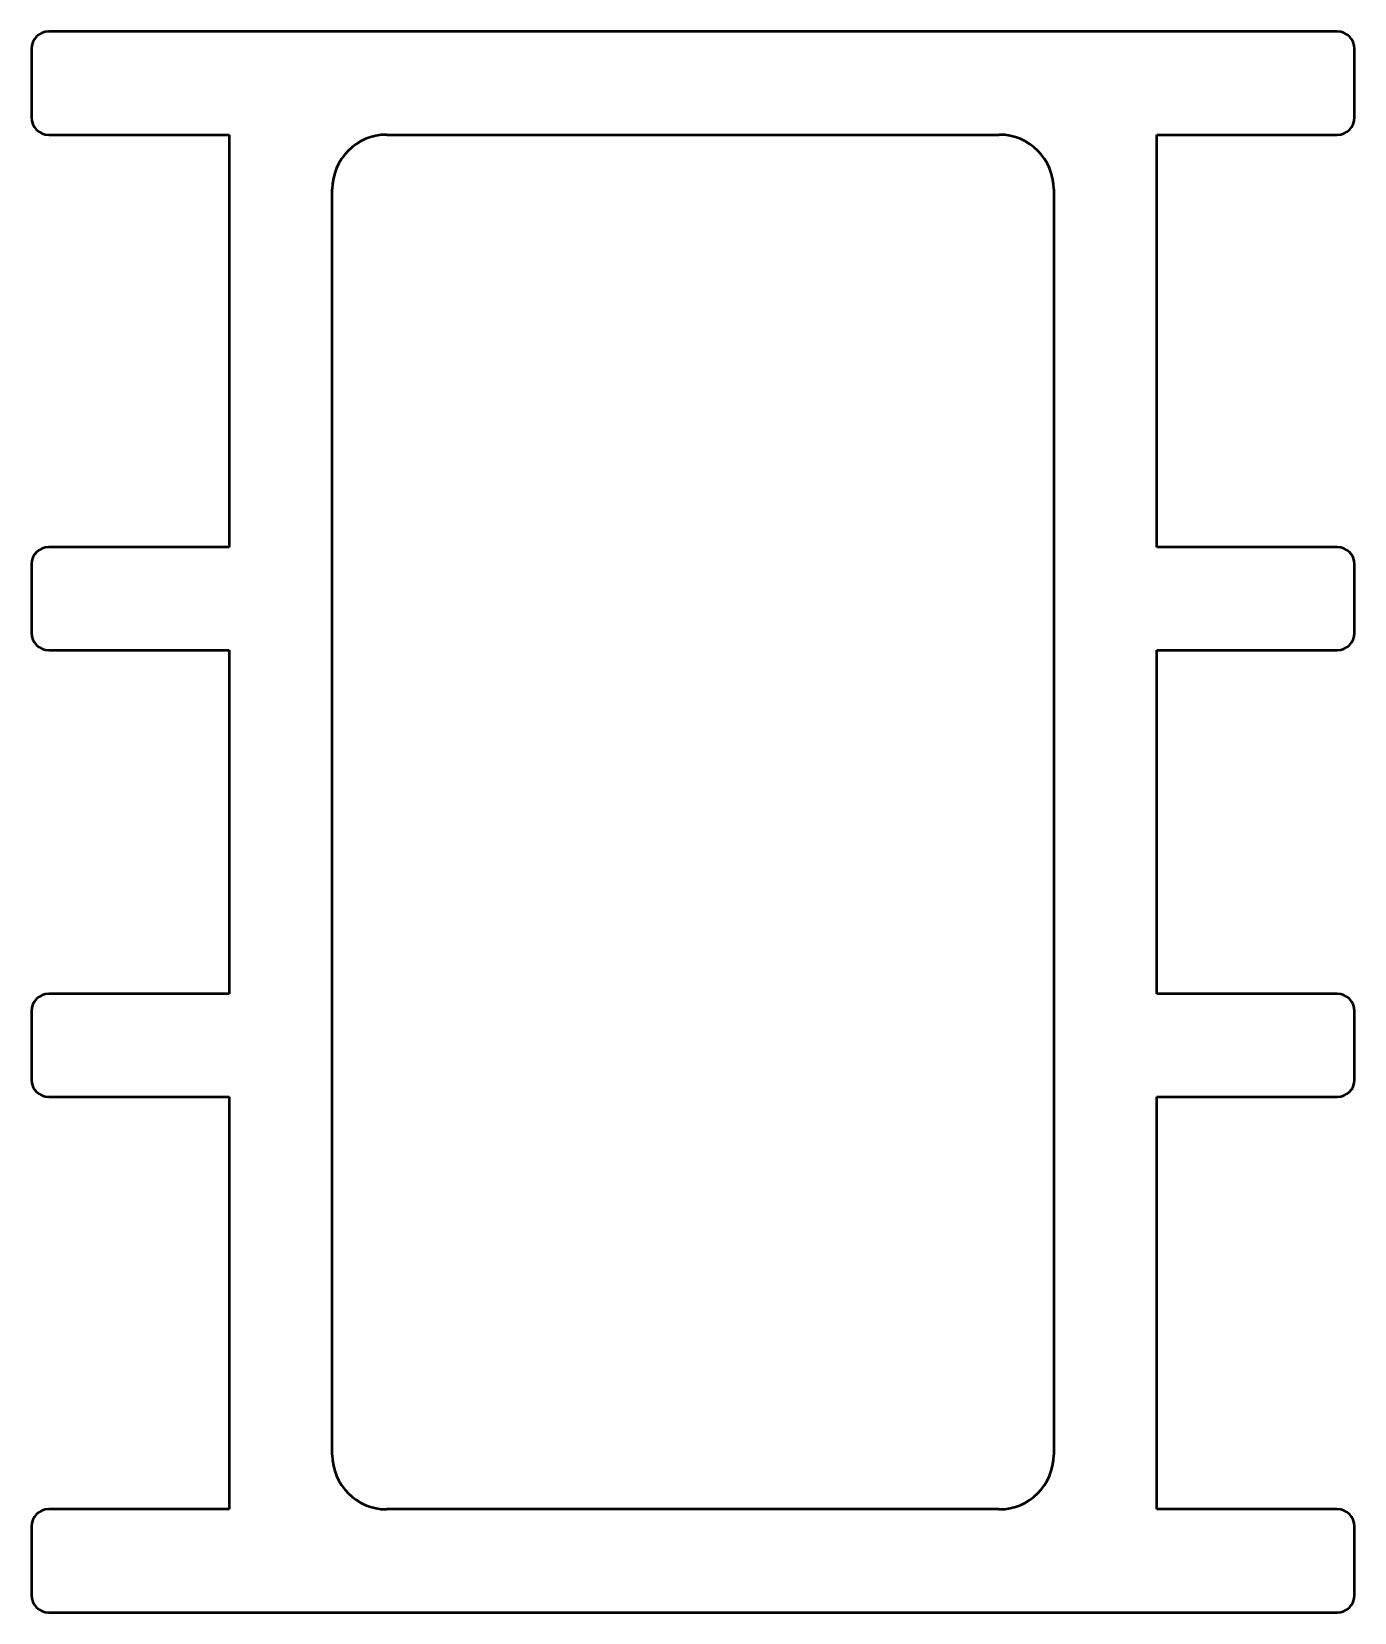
# Model space of a CAD drawing. Header units: millimetres. Extents: x 7.1 to 84.1, y 7.1 to 99.1.
import ezdxf

# ---------------------------------------------------------------- set-up
doc = ezdxf.new("R2010")
doc.units = ezdxf.units.MM
doc.layers.add('Visible (ANSI)', color=7, linetype='Continuous', lineweight=50)

msp = doc.modelspace()

# ---------------------------------------------------------------- linework, layer by layer
at = {"layer": 'Visible (ANSI)'}
for p, q in [((83.071, 99.071), (8.071, 99.071)), ((7.071, 98.071), (7.071, 94.071)), ((84.071, 94.071), (84.071, 98.071)), ((8.071, 93.071), (18.571, 93.071)), ((18.571, 93.071), (18.571, 69.071)), ((27.746, 93.071), (63.396, 93.071)), ((72.571, 69.071), (72.571, 93.071)), ((72.571, 93.071), (83.071, 93.071)), ((24.571, 16.246), (24.571, 89.896)), ((66.571, 89.896), (66.571, 16.246)), ((18.571, 69.071), (8.071, 69.071)), ((83.071, 69.071), (72.571, 69.071)), ((7.071, 68.071), (7.071, 64.071)), ((84.071, 64.071), (84.071, 68.071)), ((8.071, 63.071), (18.571, 63.071)), ((18.571, 63.071), (18.571, 43.071)), ((72.571, 43.071), (72.571, 63.071)), ((72.571, 63.071), (83.071, 63.071)), ((18.571, 43.071), (8.071, 43.071)), ((83.071, 43.071), (72.571, 43.071)), ((7.071, 42.071), (7.071, 38.071)), ((84.071, 38.071), (84.071, 42.071)), ((8.071, 37.071), (18.571, 37.071)), ((18.571, 37.071), (18.571, 13.071)), ((72.571, 13.071), (72.571, 37.071)), ((72.571, 37.071), (83.071, 37.071)), ((18.571, 13.071), (8.071, 13.071)), ((63.396, 13.071), (27.746, 13.071)), ((83.071, 13.071), (72.571, 13.071)), ((7.071, 12.071), (7.071, 8.071)), ((84.071, 8.071), (84.071, 12.071)), ((8.071, 7.071), (83.071, 7.071))]:
    msp.add_line(p, q, dxfattribs=at)
for centre, radius, start, end in [((8.071, 98.071), 1, 90, 180), ((83.071, 98.071), 1, 0, 90), ((8.071, 94.071), 1, 180, 270), ((83.071, 94.071), 1, 270, 0), ((27.746, 89.896), 3.175, 90, 180), ((63.396, 89.896), 3.175, 0, 90), ((8.071, 68.071), 1, 90, 180), ((83.071, 68.071), 1, 0, 90), ((8.071, 64.071), 1, 180, 270), ((83.071, 64.071), 1, 270, 0), ((8.071, 42.071), 1, 90, 180), ((83.071, 42.071), 1, 0, 90), ((8.071, 38.071), 1, 180, 270), ((83.071, 38.071), 1, 270, 0), ((27.746, 16.246), 3.175, 180, 270), ((63.396, 16.246), 3.175, 270, 0), ((8.071, 12.071), 1, 90, 180), ((83.071, 12.071), 1, 0, 90), ((8.071, 8.071), 1, 180, 270), ((83.071, 8.071), 1, 270, 0)]:
    msp.add_arc(centre, radius, start, end, dxfattribs=at)

doc.saveas('drawing.dxf')
